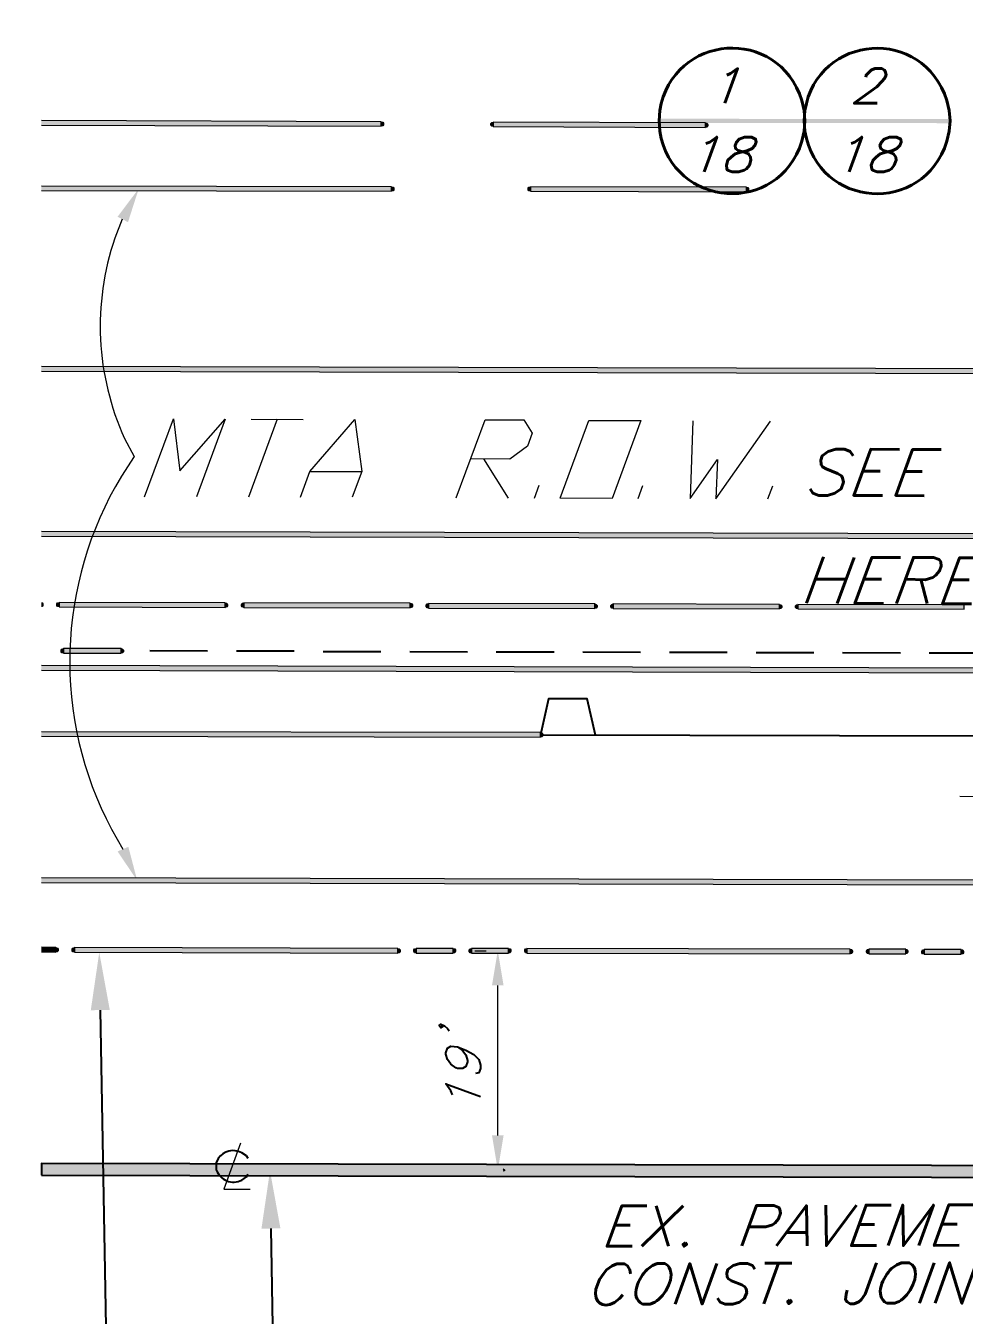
# Model space of a CAD drawing. Header units: feet. Extents: x 25 to 852, y 24 to 570.
# Drawn here: x 100.7 to 182, y 263.5 to 375.2 of the extents above; entities that cross this region are included whole.
import ezdxf
from ezdxf import colors
from ezdxf.entities.mleader import LeaderData, LeaderLine
from ezdxf.math import Vec2, Vec3

# ---------------------------------------------------------------- set-up
doc = ezdxf.new("R2010")
doc.units = ezdxf.units.FT
doc.header["$MEASUREMENT"] = 0
doc.layers.add('PDF_Geometry', color=7, linetype='Continuous')
doc.layers.add('PDF_Solid Fills', color=7, linetype='Continuous')
doc.styles.get("Standard").update_dxf_attribs({"font": 'simplex.shx'})
doc.dimstyles.new('Annotative', dxfattribs={"dimtxt": 0.18, "dimasz": 0.18, "dimexe": 0.18, "dimexo": 0.0625, "dimgap": 0.09, "dimtad": 0, "dimtih": 1, "dimtoh": 1, "dimdec": 4, "dimzin": 0, "dimdsep": 46, "dimtxsty": 'Standard', "dimcen": 0.09, "dimadec": 0, "dimazin": 0, "dimtfac": 1, "dimtdec": 4, "dimtofl": 0, "dimtmove": 0, "dimatfit": 3, "dimfxl": 1, "dimtolj": 1, "dimtzin": 0, "dimarcsym": 0})

# ---------------------------------------------------------------- blocks, each defined once
blk = doc.blocks.new('*D9')
at = {"color": 0, "lineweight": -2, "transparency": 16777216}
for p, q in [((99.57, 381.37), (84.33, 381.37)), ((91.53, 379.77), (91.53, 375.85)), ((91.53, 362.73), (91.53, 366.65)), ((99.57, 361.13), (84.33, 361.13))]:
    blk.add_line(p, q, dxfattribs=at)
at = {"color": 0, "transparency": 16777216}
for points in [[(91.26, 379.77), (91.8, 379.77), (91.53, 381.37)], [(91.26, 362.73), (91.8, 362.73), (91.53, 361.13)]]:
    blk.add_solid(points, dxfattribs=at)
at = {"layer": 'Defpoints', "color": 0, "transparency": 16777216}
for p in [(102.07, 381.37), (91.53, 361.13), (102.07, 361.13)]:
    blk.add_point(p, dxfattribs=at)
at = {"color": 0, "transparency": 16777216, "insert": (91.53, 371.25), "char_height": 2, "attachment_point": 5}
blk.add_mtext('\\A1;20', dxfattribs=at)
blk = doc.blocks.new('*D10')
at = {"color": 0, "lineweight": -2, "transparency": 16777216}
for p, q in [((99.57, 361.13), (84.33, 361.13)), ((91.53, 359.53), (91.53, 335.77)), ((91.53, 302.8), (91.53, 326.57)), ((99.57, 301.2), (84.33, 301.2))]:
    blk.add_line(p, q, dxfattribs=at)
at = {"color": 0, "transparency": 16777216}
for points in [[(91.26, 359.53), (91.8, 359.53), (91.53, 361.13)], [(91.26, 302.8), (91.8, 302.8), (91.53, 301.2)]]:
    blk.add_solid(points, dxfattribs=at)
at = {"layer": 'Defpoints', "color": 0, "transparency": 16777216}
for p in [(102.07, 361.13), (91.53, 301.2), (102.07, 301.2)]:
    blk.add_point(p, dxfattribs=at)
at = {"color": 0, "transparency": 16777216, "insert": (91.53, 331.17), "char_height": 2, "attachment_point": 5}
blk.add_mtext('\\A1;60', dxfattribs=at)
blk = doc.blocks.new('*D11')
at = {"color": 0, "lineweight": -2, "transparency": 16777216}
for p, q in [((99.57, 301.2), (84.33, 301.2)), ((91.53, 299.6), (91.53, 293.28)), ((91.53, 277.77), (91.53, 284.08)), ((99.57, 276.17), (84.33, 276.17))]:
    blk.add_line(p, q, dxfattribs=at)
at = {"color": 0, "transparency": 16777216}
for points in [[(91.26, 299.6), (91.8, 299.6), (91.53, 301.2)], [(91.26, 277.77), (91.8, 277.77), (91.53, 276.17)]]:
    blk.add_solid(points, dxfattribs=at)
at = {"layer": 'Defpoints', "color": 0, "transparency": 16777216}
for p in [(102.07, 301.2), (91.53, 276.17), (102.07, 276.17)]:
    blk.add_point(p, dxfattribs=at)
at = {"color": 0, "transparency": 16777216, "insert": (91.53, 288.68), "char_height": 2, "attachment_point": 5}
blk.add_mtext('\\A1;25', dxfattribs=at)
blk = doc.blocks.new('*D12')
at = {"color": 0, "lineweight": -2, "transparency": 16777216}
for p, q in [((99.57, 276.17), (84.33, 276.17)), ((91.53, 274.57), (91.53, 268.27)), ((91.53, 252.77), (91.53, 259.07)), ((99.57, 251.17), (84.33, 251.17))]:
    blk.add_line(p, q, dxfattribs=at)
at = {"color": 0, "transparency": 16777216}
for points in [[(91.26, 274.57), (91.8, 274.57), (91.53, 276.17)], [(91.26, 252.77), (91.8, 252.77), (91.53, 251.17)]]:
    blk.add_solid(points, dxfattribs=at)
at = {"layer": 'Defpoints', "color": 0, "transparency": 16777216}
for p in [(102.07, 276.17), (91.53, 251.17), (102.07, 251.17)]:
    blk.add_point(p, dxfattribs=at)
at = {"color": 0, "transparency": 16777216, "insert": (91.53, 263.67), "char_height": 2, "attachment_point": 5}
blk.add_mtext('\\A1;25', dxfattribs=at)

msp = doc.modelspace()

# ---------------------------------------------------------------- hatches: boundary and pattern name
h = msp.add_hatch(color=6)
h.dxf.hatch_style = 1
h.paths.add_polyline_path([(102.07, 275.67), (269.1, 275.3), (269.1, 276.3), (102.07, 276.67)])
at = {"layer": 'PDF_Solid Fills', "transparency": 33554559}
for points in [[(131.5, 366.9), (131.63, 366.87), (131.7, 366.77), (131.7, 366.63), (131.63, 366.53), (131.5, 366.5), (131.5, 366.7)], [(141.2, 366.47), (141.07, 366.5), (141, 366.6), (141, 366.73), (141.07, 366.83), (141.2, 366.87), (141.2, 366.67)], [(159.6, 366.6), (159.6, 366.8), (141.2, 366.87), (141.2, 366.47), (159.6, 366.4)], [(159.6, 366.8), (159.73, 366.77), (159.8, 366.67), (159.8, 366.53), (159.73, 366.43), (159.6, 366.4), (159.6, 366.6)], [(132.4, 361.27), (132.53, 361.23), (132.6, 361.13), (132.6, 361), (132.53, 360.9), (132.4, 360.87), (132.4, 361.07)], [(144.43, 360.87), (144.3, 360.9), (144.23, 361), (144.23, 361.13), (144.3, 361.23), (144.43, 361.27), (144.43, 361.07)], [(144.43, 361.07), (144.43, 360.87), (163.13, 360.83), (163.13, 361.23), (144.43, 361.27)], [(163.13, 361.23), (163.27, 361.2), (163.33, 361.1), (163.33, 360.97), (163.27, 360.87), (163.13, 360.83), (163.13, 361.03)], [(102.13, 325.23), (102.2, 325.13), (102.2, 325), (102.13, 324.9), (102.07, 324.9), (102.07, 325.23)], [(103.6, 324.87), (103.47, 324.9), (103.4, 325), (103.4, 325.13), (103.47, 325.23), (103.6, 325.27), (103.6, 325.07)], [(103.6, 325.07), (103.6, 324.87), (118, 324.83), (118, 325.23), (103.6, 325.27)], [(118, 325.23), (118.13, 325.2), (118.2, 325.1), (118.2, 324.97), (118.13, 324.87), (118, 324.83), (118, 325.03)], [(119.6, 324.83), (119.47, 324.87), (119.4, 324.97), (119.4, 325.1), (119.47, 325.2), (119.6, 325.23), (119.6, 325.03)], [(119.6, 325.03), (119.6, 324.83), (134, 324.8), (134, 325.2), (119.6, 325.23)], [(134, 325.2), (134.13, 325.17), (134.2, 325.07), (134.2, 324.93), (134.13, 324.83), (134, 324.8), (134, 325)], [(135.6, 324.77), (135.47, 324.8), (135.4, 324.9), (135.4, 325.03), (135.47, 325.13), (135.6, 325.17), (135.6, 324.97)], [(135.6, 324.97), (135.6, 324.77), (150, 324.73), (150, 325.13), (135.6, 325.17)], [(150, 325.13), (150.13, 325.1), (150.2, 325), (150.2, 324.87), (150.13, 324.77), (150, 324.73), (150, 324.93)], [(151.6, 324.73), (151.47, 324.77), (151.4, 324.87), (151.4, 325), (151.47, 325.1), (151.6, 325.13), (151.6, 324.93)], [(151.6, 324.93), (151.6, 324.73), (166, 324.7), (166, 325.1), (151.6, 325.13)], [(166, 325.1), (166.13, 325.07), (166.2, 324.97), (166.2, 324.83), (166.13, 324.73), (166, 324.7), (166, 324.9)], [(167.6, 324.7), (167.47, 324.73), (167.4, 324.83), (167.4, 324.97), (167.47, 325.07), (167.6, 325.1), (167.6, 324.9)], [(167.6, 324.9), (167.6, 324.7), (182, 324.67), (182, 325.07), (167.6, 325.1)], [(103.97, 321.07), (103.97, 320.87), (103.83, 320.9), (103.77, 321), (103.77, 321.13), (103.83, 321.23), (103.97, 321.27)], [(108.97, 321.07), (108.97, 321.27), (109.1, 321.23), (109.17, 321.13), (109.17, 321), (109.1, 320.9), (108.97, 320.87)], [(145.3, 314), (145.43, 313.97), (145.5, 313.87), (145.5, 313.73), (145.43, 313.63), (145.3, 313.6), (145.3, 313.8)], [(103.33, 295.37), (103.47, 295.33), (103.53, 295.23), (103.53, 295.1), (103.43, 295), (103.33, 294.97), (103.33, 295.17)], [(104.93, 294.97), (104.8, 295), (104.73, 295.1), (104.73, 295.23), (104.8, 295.33), (104.93, 295.37), (104.93, 295.17)], [(104.93, 295.17), (104.93, 294.97), (132.93, 294.9), (132.93, 295.3), (104.93, 295.37)], [(132.93, 295.3), (133.07, 295.27), (133.13, 295.17), (133.13, 295.03), (133.07, 294.93), (132.93, 294.9), (132.93, 295.1)], [(134.53, 294.9), (134.4, 294.93), (134.33, 295.03), (134.33, 295.17), (134.4, 295.27), (134.53, 295.3), (134.53, 295.1)], [(134.53, 295.1), (134.53, 294.9), (137.73, 294.9), (137.73, 295.3), (134.53, 295.3)], [(137.73, 295.3), (137.87, 295.27), (137.93, 295.17), (137.93, 295.03), (137.87, 294.93), (137.73, 294.9), (137.73, 295.1)], [(139.33, 294.9), (139.2, 294.93), (139.13, 295.03), (139.13, 295.17), (139.2, 295.27), (139.33, 295.3), (139.33, 295.1)], [(139.33, 295.1), (139.33, 294.9), (142.53, 294.9), (142.53, 295.3), (139.33, 295.3)], [(142.53, 295.3), (142.67, 295.27), (142.73, 295.17), (142.73, 295.03), (142.67, 294.93), (142.53, 294.9), (142.53, 295.1)], [(144.13, 294.9), (144, 294.93), (143.93, 295.03), (143.93, 295.17), (144, 295.27), (144.13, 295.3), (144.13, 295.1)], [(144.13, 295.1), (144.13, 294.9), (172.13, 294.83), (172.13, 295.23), (144.13, 295.3)], [(172.13, 295.23), (172.27, 295.2), (172.33, 295.1), (172.33, 294.97), (172.27, 294.87), (172.13, 294.83), (172.13, 295.03)], [(173.73, 294.83), (173.6, 294.87), (173.53, 294.97), (173.53, 295.1), (173.6, 295.2), (173.73, 295.23), (173.73, 295.03)], [(173.73, 295.03), (173.73, 294.83), (176.93, 294.83), (176.93, 295.23), (173.73, 295.23)], [(176.93, 295.23), (177.07, 295.2), (177.13, 295.1), (177.13, 294.97), (177.07, 294.87), (176.93, 294.83), (176.93, 295.03)], [(178.53, 294.8), (178.4, 294.83), (178.33, 294.93), (178.33, 295.07), (178.4, 295.17), (178.53, 295.2), (178.53, 295)], [(178.53, 295), (178.53, 294.8), (181.73, 294.8), (181.73, 295.2), (178.53, 295.2)], [(181.73, 295.2), (181.87, 295.17), (181.93, 295.07), (181.93, 294.93), (181.87, 294.83), (181.73, 294.8), (181.73, 295)], [(142.07, 276.2), (142.17, 276.13), (142.17, 276.03), (142.07, 276), (142.07, 276.1)]]:
    msp.add_hatch(color=256, dxfattribs=at).paths.add_polyline_path(points)

# ---------------------------------------------------------------- linework, layer by layer
at = {"color": 6, "lineweight": 15}
msp.add_lwpolyline([(119.32, 278.44), (117.88, 274.44), (120.15, 274.44)], dxfattribs=at)
at = {"color": 6, "flags": 128}
msp.add_lwpolyline([(119.98, 277.11), (119.82, 277.34), (119.42, 277.61, 0.374347), (117.38, 277.11), (117.22, 276.74), (117.22, 276.11, 0.451615), (119.42, 275.24), (119.82, 275.51), (119.98, 275.74)], format="xyb", dxfattribs=at)
msp.add_lwpolyline([(102.07, 275.67), (269.1, 275.3), (269.1, 276.3), (102.07, 276.67)], close=True, dxfattribs=at)
at = {"layer": 'PDF_Geometry', "lineweight": 40}
for points in [[(161.43, 370.93), (161.77, 371.07), (162.37, 371.5), (161.27, 368.5)], [(173.47, 370.77), (173.5, 370.93), (173.77, 371.2), (173.93, 371.37), (174.27, 371.5), (174.87, 371.5), (175.1, 371.37), (175.17, 371.2), (175.23, 370.93), (175.1, 370.63), (174.87, 370.37), (174.43, 369.93), (172.47, 368.5), (174.47, 368.5)], [(167.93, 365.2), (168.13, 366.07), (168.2, 366.97), (168.13, 367.87), (167.93, 368.73)], [(180.5, 365.2), (180.7, 366.07), (180.77, 366.97), (180.7, 367.87), (180.5, 368.73)], [(155.63, 367.87), (155.57, 366.97), (155.63, 366.07)], [(168.2, 367.87), (168.13, 366.97), (168.2, 366.07)], [(159.63, 365), (159.97, 365.13), (160.57, 365.57), (159.47, 362.57)], [(172.2, 365), (172.53, 365.13), (173.13, 365.57), (172.03, 362.57)], [(172.37, 337.97), (172.13, 338.33), (171.63, 338.53), (170.87, 338.53), (170.23, 338.33), (169.7, 337.97), (169.57, 337.6), (169.6, 337.2), (169.73, 337), (170.03, 336.83), (171.03, 336.43), (171.37, 336.23), (171.47, 336.07), (171.53, 335.67), (171.33, 335.1), (170.8, 334.73), (170.17, 334.53), (169.4, 334.53), (168.9, 334.73), (168.67, 335.1)], [(174.93, 334.53), (172.43, 334.53), (173.9, 338.53), (176.4, 338.5)], [(178.53, 334.5), (176.07, 334.53), (177.53, 338.5), (180, 338.5)], [(173.2, 336.63), (174.73, 336.63)], [(176.83, 336.6), (178.37, 336.6)], [(169.8, 329.2), (168.33, 325.2)], [(172.47, 329.17), (171, 325.17)], [(175, 325.17), (172.53, 325.17), (174, 329.17), (176.47, 329.17)], [(176.13, 325.17), (177.6, 329.17), (179.33, 329.17), (179.83, 328.97), (179.97, 328.77), (180, 328.4), (179.87, 328), (179.53, 327.63), (179.27, 327.43), (178.63, 327.23), (176.9, 327.27)], [(182.63, 325.13), (180.13, 325.13), (181.6, 329.13), (184.1, 329.13)], [(169.1, 327.27), (171.77, 327.27)], [(173.3, 327.27), (174.83, 327.27)], [(178.23, 327.27), (178.8, 325.17)], [(180.9, 327.23), (182.43, 327.23)], [(153.23, 269.5), (151.07, 269.5), (152.33, 273), (154.5, 273)], [(157.67, 273), (154.07, 269.5)], [(155.33, 273), (156.4, 269.5)], [(162.73, 269.53), (164, 273.03), (165.5, 273.03), (165.93, 272.87), (166.03, 272.7), (166.1, 272.37), (165.9, 271.87), (165.63, 271.53), (165.4, 271.37), (164.83, 271.2), (163.33, 271.2)], [(165.73, 269.53), (168.33, 273.03), (168.4, 269.53)], [(170, 273.07), (170.07, 269.57), (172.67, 273.07)], [(174.4, 269.57), (172.23, 269.57), (173.5, 273.07), (175.67, 273.07)], [(175.4, 269.57), (176.67, 273.07), (176.73, 269.57), (179.33, 273.07), (178.07, 269.57)], [(181.57, 269.6), (179.4, 269.57), (180.67, 273.1), (182.83, 273.1)], [(172.9, 271.4), (174.23, 271.4)], [(180.07, 271.43), (181.4, 271.43)], [(151.73, 271.33), (153.07, 271.33)], [(166.67, 270.7), (168.33, 270.7)], [(165.9, 268.03), (164.63, 264.53)], [(164.73, 268.03), (167.07, 268.03)], [(174.4, 268.07), (173.43, 265.37), (173.07, 264.87), (172.87, 264.7), (172.47, 264.53), (172.13, 264.53), (171.87, 264.7), (171.73, 264.87), (171.77, 265.37), (171.87, 265.7)], [(177.5, 267.9), (177.23, 268.07), (176.57, 268.07), (176.17, 267.9), (175.7, 267.57)], [(179.4, 268.07), (178.13, 264.57)], [(179.47, 264.57), (180.73, 268.07), (181.8, 264.57), (183.07, 268.07)], [(153.1, 267.13), (153.03, 267.47), (152.83, 267.8), (152.57, 267.97), (151.9, 267.97), (151.5, 267.8), (151.03, 267.47), (150.77, 267.13), (150.4, 266.63), (150.1, 265.8)], [(156.33, 267.83), (156.07, 268), (155.4, 268), (155, 267.83), (154.53, 267.5)], [(156.97, 264.5), (158.23, 268), (159.3, 264.5), (160.57, 268)], [(163.87, 267.53), (163.67, 267.83), (163.23, 268), (162.57, 268), (162, 267.83), (161.53, 267.5), (161.43, 267.17), (161.47, 266.83), (161.57, 266.67), (161.83, 266.5), (162.73, 266.17), (163, 266), (163.1, 265.83), (163.17, 265.5), (162.97, 265), (162.53, 264.67), (161.97, 264.5), (161.3, 264.5), (160.87, 264.67), (160.63, 265)], [(151.7, 264.63), (152.13, 264.97), (152.43, 265.3)], [(154.13, 264.5), (154.8, 264.5), (155.2, 264.67)], [(175.3, 264.57), (175.97, 264.57), (176.37, 264.73)]]:
    msp.add_lwpolyline(points, dxfattribs=at)
at = {"layer": 'PDF_Geometry', "lineweight": 0}
for points in [[(131.5, 366.7), (131.5, 366.9), (102.07, 367)], [(102.07, 366.6), (131.5, 366.5), (131.5, 366.7)], [(131.5, 366.9), (131.63, 366.87), (131.7, 366.77), (131.7, 366.63), (131.63, 366.53), (131.5, 366.5)], [(141.2, 366.47), (141.07, 366.5), (141, 366.6), (141, 366.73), (141.07, 366.83), (141.2, 366.87)], [(159.6, 366.8), (159.73, 366.77), (159.8, 366.67), (159.8, 366.53), (159.73, 366.43), (159.6, 366.4)], [(102.07, 360.93), (132.4, 360.87), (132.4, 361.27), (102.07, 361.33)], [(132.4, 361.27), (132.53, 361.23), (132.6, 361.13), (132.6, 361), (132.53, 360.9), (132.4, 360.87)], [(144.43, 360.87), (144.3, 360.9), (144.23, 361), (144.23, 361.13), (144.3, 361.23), (144.43, 361.27)], [(163.13, 361.23), (163.27, 361.2), (163.33, 361.1), (163.33, 360.97), (163.27, 360.87), (163.13, 360.83)], [(198.4, 345.27), (198.4, 345.47), (102.07, 345.7)], [(102.07, 345.3), (198.4, 345.07), (198.4, 345.27)], [(102.07, 331), (230.1, 330.7), (230.1, 331.1), (102.07, 331.4)], [(102.07, 325.27), (102.13, 325.23), (102.2, 325.13), (102.2, 325), (102.13, 324.9), (102.07, 324.9)], [(103.6, 324.87), (103.47, 324.9), (103.4, 325), (103.4, 325.13), (103.47, 325.23), (103.6, 325.27)], [(118, 325.23), (118.13, 325.2), (118.2, 325.1), (118.2, 324.97), (118.13, 324.87), (118, 324.83)], [(119.6, 324.83), (119.47, 324.87), (119.4, 324.97), (119.4, 325.1), (119.47, 325.2), (119.6, 325.23)], [(134, 325.2), (134.13, 325.17), (134.2, 325.07), (134.2, 324.93), (134.13, 324.83), (134, 324.8)], [(135.6, 324.77), (135.47, 324.8), (135.4, 324.9), (135.4, 325.03), (135.47, 325.13), (135.6, 325.17)], [(150, 325.13), (150.13, 325.1), (150.2, 325), (150.2, 324.87), (150.13, 324.77), (150, 324.73)], [(151.6, 324.73), (151.47, 324.77), (151.4, 324.87), (151.4, 325), (151.47, 325.1), (151.6, 325.13)], [(166, 325.1), (166.13, 325.07), (166.2, 324.97), (166.2, 324.83), (166.13, 324.73), (166, 324.7)], [(167.6, 324.7), (167.47, 324.73), (167.4, 324.83), (167.4, 324.97), (167.47, 325.07), (167.6, 325.1)], [(103.97, 320.87), (103.83, 320.9), (103.77, 321), (103.77, 321.13), (103.83, 321.23), (103.97, 321.27)], [(108.97, 321.27), (109.1, 321.23), (109.17, 321.13), (109.17, 321), (109.1, 320.9), (108.97, 320.87)], [(102.07, 319.4), (194.2, 319.13), (194.2, 319.53), (102.07, 319.8)], [(145.3, 313.8), (145.3, 314), (102.07, 314.07)], [(145.3, 314), (145.43, 313.97), (145.5, 313.87), (145.5, 313.73), (145.43, 313.63), (145.3, 313.6)], [(102.07, 313.67), (145.3, 313.6), (145.3, 313.8)], [(102.07, 301), (230.03, 300.7), (230.03, 301.1), (102.07, 301.4)], [(102.07, 295), (103.33, 294.97), (103.33, 295.37), (102.07, 295.4)], [(103.33, 295.37), (103.47, 295.33), (103.53, 295.23), (103.53, 295.1), (103.43, 295), (103.33, 294.97)], [(104.93, 294.97), (104.8, 295), (104.73, 295.1), (104.73, 295.23), (104.8, 295.33), (104.93, 295.37)], [(132.93, 295.3), (133.07, 295.27), (133.13, 295.17), (133.13, 295.03), (133.07, 294.93), (132.93, 294.9)], [(134.53, 294.9), (134.4, 294.93), (134.33, 295.03), (134.33, 295.17), (134.4, 295.27), (134.53, 295.3)], [(137.73, 295.3), (137.87, 295.27), (137.93, 295.17), (137.93, 295.03), (137.87, 294.93), (137.73, 294.9)], [(139.33, 294.9), (139.2, 294.93), (139.13, 295.03), (139.13, 295.17), (139.2, 295.27), (139.33, 295.3)], [(142.53, 295.3), (142.67, 295.27), (142.73, 295.17), (142.73, 295.03), (142.67, 294.93), (142.53, 294.9)], [(144.13, 294.9), (144, 294.93), (143.93, 295.03), (143.93, 295.17), (144, 295.27), (144.13, 295.3)], [(172.13, 295.23), (172.27, 295.2), (172.33, 295.1), (172.33, 294.97), (172.27, 294.87), (172.13, 294.83)], [(173.73, 294.83), (173.6, 294.87), (173.53, 294.97), (173.53, 295.1), (173.6, 295.2), (173.73, 295.23)], [(176.93, 295.23), (177.07, 295.2), (177.13, 295.1), (177.13, 294.97), (177.07, 294.87), (176.93, 294.83)], [(178.53, 294.8), (178.4, 294.83), (178.33, 294.93), (178.33, 295.07), (178.4, 295.17), (178.53, 295.2)], [(181.73, 295.2), (181.87, 295.17), (181.93, 295.07), (181.93, 294.93), (181.87, 294.83), (181.73, 294.8)], [(142.07, 276.2), (142.17, 276.13), (142.17, 276.03), (142.07, 276)]]:
    msp.add_lwpolyline(points, dxfattribs=at)
for points in [[(159.6, 366.6), (159.6, 366.8), (141.2, 366.87), (141.2, 366.47), (159.6, 366.4)], [(144.43, 361.07), (144.43, 360.87), (163.13, 360.83), (163.13, 361.23), (144.43, 361.27)], [(103.6, 325.07), (103.6, 324.87), (118, 324.83), (118, 325.23), (103.6, 325.27)], [(119.6, 325.03), (119.6, 324.83), (134, 324.8), (134, 325.2), (119.6, 325.23)], [(135.6, 324.97), (135.6, 324.77), (150, 324.73), (150, 325.13), (135.6, 325.17)], [(151.6, 324.93), (151.6, 324.73), (166, 324.7), (166, 325.1), (151.6, 325.13)], [(167.6, 324.9), (167.6, 324.7), (182, 324.67), (182, 325.07), (167.6, 325.1)], [(108.97, 320.87), (108.97, 321.27), (103.97, 321.27), (103.97, 320.87)], [(104.93, 295.17), (104.93, 294.97), (132.93, 294.9), (132.93, 295.3), (104.93, 295.37)], [(134.53, 295.1), (134.53, 294.9), (137.73, 294.9), (137.73, 295.3), (134.53, 295.3)], [(139.33, 295.1), (139.33, 294.9), (142.53, 294.9), (142.53, 295.3), (139.33, 295.3)], [(144.13, 295.1), (144.13, 294.9), (172.13, 294.83), (172.13, 295.23), (144.13, 295.3)], [(173.73, 295.03), (173.73, 294.83), (176.93, 294.83), (176.93, 295.23), (173.73, 295.23)], [(178.53, 295), (178.53, 294.8), (181.73, 294.8), (181.73, 295.2), (178.53, 295.2)]]:
    msp.add_lwpolyline(points, close=True, dxfattribs=at)
at = {"layer": 'PDF_Geometry', "lineweight": 40}
for points in [[(162.97, 365.57), (162.5, 365.4), (162.27, 365.13), (162.17, 364.83), (162.2, 364.57), (162.43, 364.4), (162.93, 364.27), (163.33, 364.13), (163.5, 363.83), (163.53, 363.57), (163.4, 363.13), (163.13, 362.83), (162.93, 362.7), (162.47, 362.57), (161.9, 362.57), (161.5, 362.7), (161.43, 362.83), (161.4, 363.13), (161.53, 363.57), (161.8, 363.83), (162.17, 364.13), (162.67, 364.27), (163.27, 364.4), (163.63, 364.57), (163.87, 364.83), (163.97, 365.13), (163.93, 365.4), (163.57, 365.57)], [(175.53, 365.57), (175.07, 365.4), (174.83, 365.13), (174.7, 364.83), (174.77, 364.57), (175, 364.4), (175.5, 364.27), (175.87, 364.13), (176.07, 363.83), (176.1, 363.57), (175.93, 363.13), (175.7, 362.83), (175.5, 362.7), (175.03, 362.57), (174.47, 362.57), (174.07, 362.7), (174, 362.83), (173.93, 363.13), (174.1, 363.57), (174.37, 363.83), (174.73, 364.13), (175.23, 364.27), (175.83, 364.4), (176.17, 364.57), (176.43, 364.83), (176.53, 365.13), (176.5, 365.4), (176.13, 365.57)], [(157.87, 269.83), (157.63, 269.67), (157.73, 269.5), (157.97, 269.67)], [(166.9, 264.87), (166.7, 264.7), (166.8, 264.53), (167.03, 264.7)]]:
    msp.add_lwpolyline(points, close=True, dxfattribs=at)
at = {"layer": 'PDF_Geometry', "lineweight": 15}
msp.add_lwpolyline([(109.07, 358.47), (108.43, 356.8, 0.191536), (109.27, 339.47), (110.1, 337.9), (109, 336.2, 0.263443), (108.13, 305.63), (109.13, 303.9)], format="xyb", dxfattribs=at)
for points in [[(111, 334.4), (113.5, 341.17), (114.07, 336.67), (118, 341.13), (115.5, 334.4)], [(122.5, 341.13), (120, 334.37)], [(120.23, 341.13), (124.73, 341.1)], [(124.5, 334.37), (125.33, 336.6), (129.23, 341.1), (129.83, 336.6), (129, 334.37)], [(138, 334.33), (140.5, 341.07), (143.87, 341.07), (144.57, 339.93), (144.17, 338.8), (142.63, 337.67), (139.23, 337.7)], [(158.5, 341), (158.27, 334.27), (160.63, 337.63), (160.5, 334.23), (165.23, 340.97)], [(140.37, 337.7), (142.5, 334.3)], [(125.33, 336.6), (129.83, 336.6)], [(144.77, 334.3), (145.17, 335.43)], [(153.77, 334.27), (154.17, 335.4)], [(165, 334.23), (165.43, 335.37)], [(256.6, 287.8), (228.23, 308.27), (181.63, 308.47)], [(139.6, 295.1), (140.6, 295.1)], [(141.6, 279.1), (141.6, 292.1)]]:
    msp.add_lwpolyline(points, dxfattribs=at)
msp.add_lwpolyline([(147, 334.3), (149.5, 341.03), (154, 341.03), (151.5, 334.27)], close=True, dxfattribs=at)
at = {"layer": 'PDF_Geometry', "lineweight": 25}
for points in [[(116.47, 321.03), (111.47, 321.07)], [(123.97, 321.03), (118.97, 321.03)], [(131.47, 321), (126.47, 321)], [(138.97, 320.97), (133.97, 321)], [(146.47, 320.97), (141.47, 320.97)], [(153.97, 320.93), (148.97, 320.97)], [(161.47, 320.93), (156.47, 320.93)], [(168.97, 320.9), (163.97, 320.9)], [(176.47, 320.87), (171.47, 320.9)], [(184, 320.87), (178.97, 320.87)], [(150.07, 313.77), (149.33, 316.93), (146, 316.93), (145.3, 313.8), (184.13, 313.7), (185.07, 313.8)], [(136.67, 288.73), (136.83, 288.53), (136.67, 288.43), (136.53, 288.63), (136.67, 288.73), (136.97, 288.6), (137.23, 288.37), (137.4, 288.17)], [(138.1, 286.77), (138.53, 286.47), (138.83, 286.07), (138.97, 285.6), (138.97, 285.47), (138.83, 285.07), (138.53, 284.9), (138.1, 284.9), (137.97, 284.97), (137.53, 285.27), (137.23, 285.67), (137.1, 286.13), (137.1, 286.27), (137.23, 286.67), (137.53, 286.83), (138.1, 286.77), (138.83, 286.5), (139.53, 286.1), (139.97, 285.67), (140.1, 285.2), (140.1, 284.9), (139.97, 284.53), (139.67, 284.47)], [(137.67, 282.63), (137.53, 282.97), (137.1, 283.57), (140.1, 282.47)]]:
    msp.add_lwpolyline(points, dxfattribs=at)
at = {"layer": 'PDF_Geometry', "lineweight": 40}
for points in [[(167.93, 368.73), (165.91, 375.23), (156.75, 374.58), (155.63, 367.87)], [(180.5, 368.73), (178.49, 375.21), (169.29, 374.57), (168.2, 367.87)], [(155.63, 366.07), (156.73, 359.36), (165.93, 358.72), (167.93, 365.2)], [(168.2, 366.07), (169.33, 359.34), (178.45, 358.71), (180.5, 365.2)], [(154.53, 267.5), (153.85, 266.82), (152.95, 265.12), (154.13, 264.5)], [(155.2, 264.67), (156.09, 265.16), (157.1, 266.93), (156.33, 267.83)], [(175.7, 267.57), (175.01, 266.88), (174.13, 265.21), (175.3, 264.57)], [(176.37, 264.73), (177.26, 265.23), (178.27, 267), (177.5, 267.9)], [(150.1, 265.8), (149.93, 264.64), (150.62, 264.08), (151.7, 264.63)]]:
    msp.add_open_spline(points, degree=3, dxfattribs=at)
at = {"layer": 'PDF_Solid Fills', "lineweight": 0, "transparency": 33554559}
for points in [[(102.07, 367), (102.07, 366.8), (131.5, 366.9)], [(131.5, 366.9), (102.07, 366.6), (131.5, 366.7)], [(131.5, 366.9), (102.07, 366.8), (102.07, 366.6)], [(131.5, 366.7), (102.07, 366.6), (131.5, 366.5)], [(132.4, 361.27), (102.07, 361.33), (102.07, 361.13)], [(132.4, 361.27), (102.07, 361.13), (102.07, 360.93)], [(102.07, 360.93), (132.4, 361.07), (132.4, 361.27)], [(132.4, 360.87), (132.4, 361.07), (102.07, 360.93)], [(102.07, 345.7), (102.07, 345.5), (198.4, 345.47)], [(198.4, 345.47), (102.07, 345.5), (102.07, 345.3)], [(198.4, 345.47), (102.07, 345.3), (198.4, 345.27)], [(198.4, 345.27), (102.07, 345.3), (198.4, 345.07)], [(230.1, 331.1), (102.07, 331.4), (102.07, 331.2)], [(230.1, 331.1), (102.07, 331.2), (102.07, 331)], [(102.07, 331), (230.1, 330.9), (230.1, 331.1)], [(230.1, 330.7), (230.1, 330.9), (102.07, 331)], [(108.97, 320.87), (108.97, 321.27), (103.97, 320.87), (103.97, 321.27)], [(102.07, 314.07), (102.07, 313.87), (145.3, 314)], [(145.3, 314), (102.07, 313.67), (145.3, 313.8)], [(145.3, 314), (102.07, 313.87), (102.07, 313.67)], [(145.3, 313.8), (102.07, 313.67), (145.3, 313.6)]]:
    msp.add_solid(points, dxfattribs=at)
at = {"layer": 'PDF_Solid Fills', "lineweight": 40, "transparency": 33554559}
for points in [[(155.57, 367.17), (155.57, 366.8), (168.13, 367.13)], [(155.57, 366.8), (168.13, 367.13), (168.13, 366.8)], [(168.13, 367.13), (168.13, 366.8), (180.7, 367.13)], [(168.13, 366.8), (180.7, 367.13), (180.7, 366.77)]]:
    msp.add_solid(points, dxfattribs=at)
at = {"layer": 'PDF_Solid Fills', "lineweight": 15, "transparency": 33554559}
for points in [[(109.57, 358.2), (110.5, 361.1), (108.67, 358.67)], [(109.6, 304.1), (110.37, 301.17), (108.67, 303.7)], [(103.33, 295.37), (102.07, 295.4), (102.07, 295.23)], [(103.33, 295.37), (102.07, 295.23), (102.07, 295.07)], [(102.07, 295.07), (102.07, 295.03), (103.33, 295.37)], [(102.07, 295.03), (103.33, 295.17), (103.33, 295.37)], [(103.33, 294.97), (103.33, 295.17), (102.07, 295)], [(103.33, 295.17), (102.07, 295.03), (102.07, 295)], [(141.1, 292.1), (142.1, 292.1), (141.6, 295.1)], [(141.1, 279.1), (142.1, 279.1), (141.6, 276.1)]]:
    msp.add_solid(points, dxfattribs=at)
at = {"layer": 'PDF_Solid Fills', "lineweight": 25, "transparency": 33554559}
for points in [[(194.2, 319.53), (102.07, 319.8), (102.07, 319.6)], [(194.2, 319.53), (102.07, 319.6), (102.07, 319.4)], [(102.07, 319.4), (194.2, 319.33), (194.2, 319.53)], [(194.2, 319.13), (194.2, 319.33), (102.07, 319.4)], [(230.03, 301.1), (102.07, 301.4), (102.07, 301.2)], [(230.03, 301.1), (102.07, 301.2), (102.07, 301)], [(102.07, 301), (230.03, 300.9), (230.03, 301.1)], [(230.03, 300.7), (230.03, 300.9), (102.07, 301)]]:
    msp.add_solid(points, dxfattribs=at)

# ---------------------------------------------------------------- dimensions: what is measured, and where the dimension line sits
for base, p1, p2, picture, middle in [((91.53, 361.13), (102.07, 381.37), (102.07, 361.13), '*D9', (91.53, 371.25)), ((91.53, 301.2), (102.07, 361.13), (102.07, 301.2), '*D10', (91.53, 331.17)), ((91.53, 276.17), (102.07, 301.2), (102.07, 276.17), '*D11', (91.53, 288.68)), ((91.53, 251.17), (102.07, 276.17), (102.07, 251.17), '*D12', (91.53, 263.67))]:
    dim = msp.add_linear_dim(base=base, p1=p1, p2=p2, angle=90, dimstyle='Annotative', override={"dimtxt": 0.05, "dimasz": 0.04, "dimdec": 0})
    dim.commit()
    dim.dimension.update_dxf_attribs({"geometry": picture, "text_midpoint": middle})

# ---------------------------------------------------------------- leaders
ml = msp.add_multileader_mtext('Standard')
ml.set_content("{\\fTechnic|b0|i1|c2|p2;SEWER 14' W OF C/L}", color=256)
ml.set_leader_properties()
ml.build(insert=Vec2(0, 0))
ml.multileader.update_dxf_attribs({"text_left_attachment_type": 6, "text_right_attachment_type": 6, "dogleg_length": 0, "arrow_head_size": 5})
ctx = ml.context
ctx.base_point, ctx.char_height, ctx.arrow_head_size, ctx.landing_gap_size, ctx.plane_origin = Vec3(131.14, 383.57), 3.5, 5, 0.09, Vec3(-36.6, 497.34)
ctx.left_attachment, ctx.right_attachment, ctx.text_align_type = 6, 6, 2
notes = []
notes.append((ctx, [(1, (1, 1, 0), (179.76, 383.57), (-1, 0), 0, [(0, [(241.23, 370.8)], 0, [])])]))
ctx.mtext.insert, ctx.mtext.width, ctx.mtext.alignment, ctx.mtext.line_spacing_style, ctx.mtext.flow_direction = Vec3(179.67, 387.77), 64.8704, 3, 2, 5
ml = msp.add_multileader_mtext('Standard')
ml.set_content('{\\fTechnic|b0|i1|c2|p2; 8" SCG 19\' N OF C/L}', color=256)
ml.set_leader_properties()
ml.build(insert=Vec2(0, 0))
ml.multileader.update_dxf_attribs({"text_left_attachment_type": 6, "text_right_attachment_type": 6, "dogleg_length": 0, "arrow_head_size": 5})
ctx = ml.context
ctx.base_point, ctx.char_height, ctx.arrow_head_size, ctx.landing_gap_size, ctx.plane_origin, ctx.plane_x_axis, ctx.plane_y_axis = Vec3(108.33, 175.46), 3.5, 5, 0.09, Vec3(85.39, 262.79), Vec3(0, 1), Vec3(-1, 0)
ctx.left_attachment, ctx.right_attachment, ctx.text_align_type = 6, 6, 2
notes.append((ctx, [(1, (1, 1, 0), (108.33, 225.3), (0, -1), 0, [(0, [(107.08, 294.96)], 0, [])])]))
ctx.mtext.insert, ctx.mtext.text_direction, ctx.mtext.rotation, ctx.mtext.alignment, ctx.mtext.line_spacing_style, ctx.mtext.flow_direction = Vec3(104.13, 225.21), Vec3(0, 1), 1.570796, 3, 2, 5
ml = msp.add_multileader_mtext('Standard')
ml.set_content('{\\fTechnic|b0|i1|c2|p2;INSTALL 6" RW D.1 PIPE}', color=256)
ml.set_leader_properties()
ml.build(insert=Vec2(0, 0))
ml.multileader.update_dxf_attribs({"text_left_attachment_type": 6, "text_right_attachment_type": 6, "dogleg_length": 0, "arrow_head_size": 5})
ctx = ml.context
ctx.base_point, ctx.char_height, ctx.arrow_head_size, ctx.landing_gap_size, ctx.plane_origin, ctx.plane_x_axis, ctx.plane_y_axis = Vec3(123.01, 150), 3.5, 5, 0.09, Vec3(100.18, 243.87), Vec3(0, 1), Vec3(-1, 0)
ctx.left_attachment, ctx.right_attachment, ctx.text_align_type = 6, 6, 2
notes.append((ctx, [(1, (1, 1, 0), (123.01, 205.69), (0, -1), 0, [(0, [(121.87, 276.04)], 0, [])])]))
ctx.mtext.insert, ctx.mtext.text_direction, ctx.mtext.rotation, ctx.mtext.alignment, ctx.mtext.line_spacing_style, ctx.mtext.flow_direction = Vec3(118.81, 205.6), Vec3(0, 1), 1.570796, 3, 2, 5
ml = msp.add_multileader_mtext('Standard')
ml.set_content('{\\fTechnic|b0|i1|c2|p2; 12" DWPWS 23\' W OF C/L}', color=256)
ml.set_leader_properties()
ml.build(insert=Vec2(0, 0))
ml.multileader.update_dxf_attribs({"text_left_attachment_type": 6, "text_right_attachment_type": 6, "dogleg_length": 0, "arrow_head_size": 5})
ctx = ml.context
ctx.base_point, ctx.char_height, ctx.arrow_head_size, ctx.landing_gap_size, ctx.plane_origin = Vec3(135.75, 204.32), 3.5, 5, 0.09, Vec3(116.98, 167.06)
ctx.left_attachment, ctx.right_attachment, ctx.text_align_type = 6, 6, 2
notes.append((ctx, [(1, (1, 1, 0), (196.41, 204.32), (-1, 0), 0, [(0, [(231.94, 272.61)], 0, [])])]))
ctx.mtext.insert, ctx.mtext.alignment, ctx.mtext.line_spacing_style, ctx.mtext.flow_direction = Vec3(196.32, 208.52), 3, 2, 5
for ctx, leaders in notes:
    for number, flags, end, landing, length, lines in leaders:
        leader = LeaderData()
        leader.index, (leader.has_last_leader_line, leader.has_dogleg_vector, leader.attachment_direction) = number, flags
        leader.last_leader_point, leader.dogleg_vector, leader.dogleg_length = Vec3(end), Vec3(landing), length
        for number, points, colour, breaks in lines:
            line = LeaderLine()
            line.index, line.vertices, line.color, line.breaks = number, Vec3.list(points), colors.encode_raw_color(colour), breaks
            leader.lines.append(line)
        ctx.leaders.append(leader)

doc.saveas('drawing.dxf')
